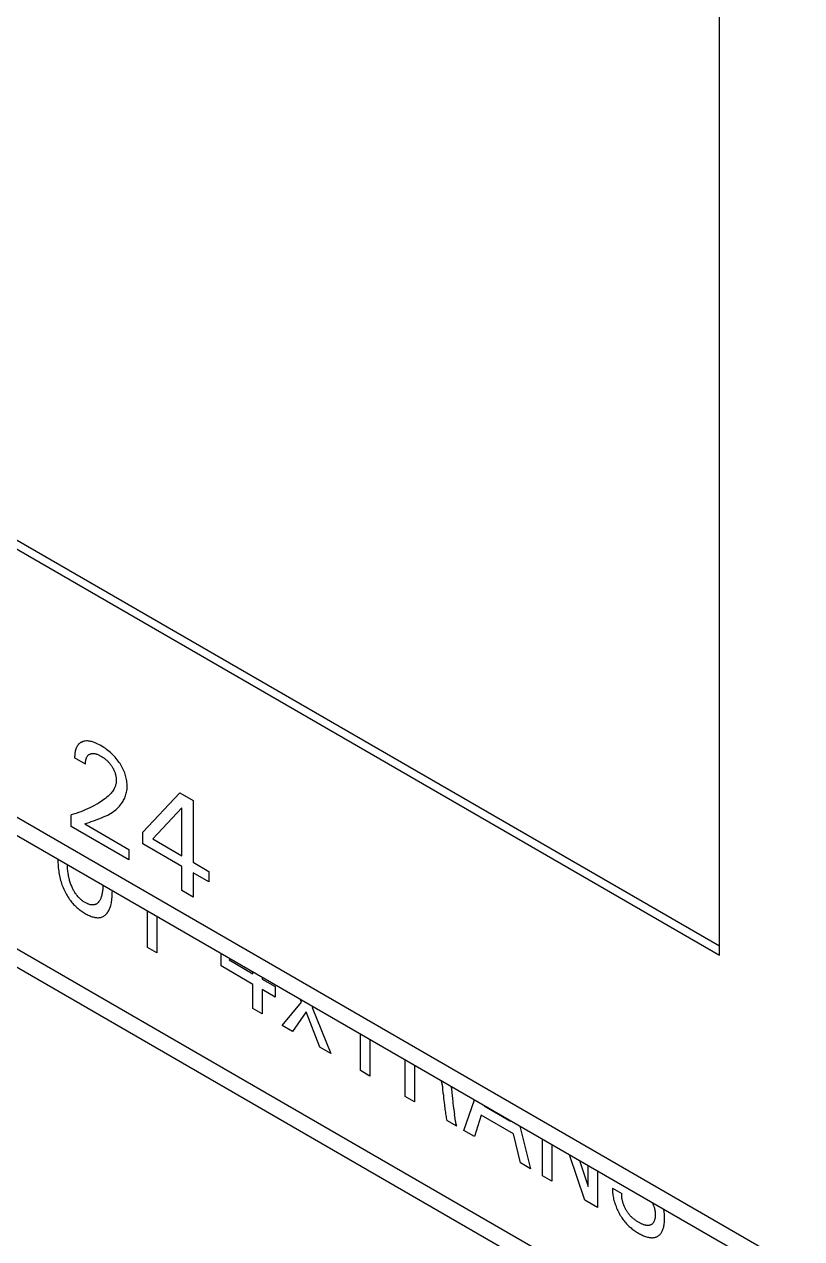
# Model space of a CAD drawing. Extents: x 0 to 420, y 0 to 297.
# Drawn here: x 179.54 to 193.99, y 131.68 to 154.25 of the extents above; entities that cross this region are included whole.
import ezdxf

# ---------------------------------------------------------------- set-up
doc = ezdxf.new("R2010")
doc.units = 0
doc.header["$LTSCALE"] = 23.1
doc.layers.add('40000_ISO', color=7, linetype='CONTINUOUS')

msp = doc.modelspace()

# ---------------------------------------------------------------- linework, layer by layer
at = {"layer": '40000_ISO', "color": 7, "linetype": 'CONTINUOUS'}
for p, q in [((192.467, 136.951), (192.467, 158.017)), ((169.133, 150.423), (192.467, 136.951)), ((192.467, 137.115), (169.274, 150.505)), ((164.855, 147.912), (213.999, 119.54)), ((165.061, 147.455), (214.206, 119.082)), ((220.009, 113.62), (170.865, 141.993)), ((171.072, 141.535), (220.216, 113.162)), ((180.51, 140.81), (180.506, 140.802)), ((180.514, 140.819), (180.51, 140.81)), ((180.518, 140.827), (180.514, 140.819)), ((180.523, 140.834), (180.518, 140.827)), ((180.527, 140.842), (180.523, 140.834)), ((180.532, 140.849), (180.527, 140.842)), ((180.538, 140.856), (180.532, 140.849)), ((180.543, 140.862), (180.538, 140.856)), ((180.549, 140.869), (180.543, 140.862)), ((180.555, 140.875), (180.549, 140.869)), ((180.561, 140.88), (180.555, 140.875)), ((180.567, 140.885), (180.561, 140.88)), ((180.573, 140.89), (180.567, 140.885)), ((180.58, 140.895), (180.573, 140.89)), ((180.587, 140.9), (180.58, 140.895)), ((180.594, 140.904), (180.587, 140.9)), ((180.601, 140.907), (180.594, 140.904)), ((180.609, 140.911), (180.601, 140.907)), ((180.616, 140.914), (180.609, 140.911)), ((180.622, 140.916), (180.616, 140.914)), ((180.628, 140.919), (180.622, 140.916)), ((180.634, 140.921), (180.628, 140.919)), ((180.653, 140.925), (180.634, 140.921)), ((180.673, 140.928), (180.653, 140.925)), ((180.693, 140.93), (180.673, 140.928)), ((180.713, 140.93), (180.693, 140.93)), ((180.732, 140.929), (180.713, 140.93)), ((180.751, 140.926), (180.732, 140.929)), ((180.77, 140.923), (180.751, 140.926)), ((180.79, 140.919), (180.77, 140.923)), ((180.809, 140.913), (180.79, 140.919)), ((180.829, 140.907), (180.809, 140.913)), ((180.856, 140.897), (180.829, 140.907)), ((180.882, 140.885), (180.856, 140.897)), ((180.909, 140.873), (180.882, 140.885)), ((180.936, 140.859), (180.909, 140.873)), ((180.963, 140.844), (180.936, 140.859)), ((180.99, 140.828), (180.963, 140.844)), ((181.016, 140.811), (180.99, 140.828)), ((181.042, 140.794), (181.016, 140.811)), ((180.476, 140.651), (180.475, 140.639)), ((180.475, 140.639), (180.475, 140.626)), ((180.475, 140.626), (180.475, 140.614)), ((180.677, 140.497), (180.475, 140.614)), ((180.477, 140.676), (180.476, 140.664)), ((180.476, 140.664), (180.476, 140.651)), ((180.478, 140.688), (180.477, 140.676)), ((180.48, 140.699), (180.478, 140.688)), ((180.481, 140.711), (180.48, 140.699)), ((180.483, 140.723), (180.481, 140.711)), ((180.485, 140.734), (180.483, 140.723)), ((180.488, 140.745), (180.485, 140.734)), ((180.491, 140.756), (180.488, 140.745)), ((180.493, 140.765), (180.491, 140.756)), ((180.496, 140.775), (180.493, 140.765)), ((180.499, 140.784), (180.496, 140.775)), ((180.503, 140.793), (180.499, 140.784)), ((180.506, 140.802), (180.503, 140.793)), ((180.683, 140.572), (180.685, 140.584)), ((180.685, 140.584), (180.688, 140.594)), ((180.688, 140.594), (180.691, 140.604)), ((180.691, 140.604), (180.694, 140.613)), ((180.694, 140.613), (180.698, 140.622)), ((180.698, 140.622), (180.702, 140.63)), ((180.702, 140.63), (180.707, 140.639)), ((180.707, 140.639), (180.712, 140.646)), ((180.712, 140.646), (180.717, 140.653)), ((180.717, 140.653), (180.722, 140.66)), ((180.722, 140.66), (180.728, 140.666)), ((180.728, 140.666), (180.735, 140.671)), ((180.735, 140.671), (180.741, 140.676)), ((180.741, 140.676), (180.748, 140.681)), ((180.748, 140.681), (180.755, 140.685)), ((180.755, 140.685), (180.763, 140.688)), ((180.763, 140.688), (180.771, 140.691)), ((180.771, 140.691), (180.779, 140.694)), ((180.779, 140.694), (180.787, 140.696)), ((180.787, 140.696), (180.796, 140.697)), ((180.796, 140.697), (180.805, 140.698)), ((180.805, 140.698), (180.814, 140.699)), ((180.814, 140.699), (180.823, 140.698)), ((180.823, 140.698), (180.833, 140.698)), ((180.833, 140.698), (180.843, 140.697)), ((180.843, 140.697), (180.852, 140.695)), ((180.852, 140.695), (180.862, 140.693)), ((180.862, 140.693), (180.873, 140.69)), ((180.873, 140.69), (180.883, 140.687)), ((180.883, 140.687), (180.894, 140.683)), ((180.894, 140.683), (180.906, 140.679)), ((180.906, 140.679), (180.917, 140.674)), ((180.917, 140.674), (180.929, 140.668)), ((180.929, 140.668), (180.94, 140.663)), ((180.94, 140.663), (180.952, 140.657)), ((180.952, 140.657), (180.963, 140.65)), ((180.963, 140.65), (180.976, 140.642)), ((180.976, 140.642), (180.99, 140.634)), ((180.99, 140.634), (181.003, 140.625)), ((181.003, 140.625), (181.016, 140.616)), ((181.016, 140.616), (181.029, 140.607)), ((181.029, 140.607), (181.042, 140.597)), ((181.068, 140.775), (181.042, 140.794)), ((181.042, 140.597), (181.052, 140.589)), ((181.052, 140.589), (181.062, 140.58)), ((181.094, 140.755), (181.068, 140.775)), ((181.118, 140.736), (181.094, 140.755)), ((181.141, 140.717), (181.118, 140.736)), ((181.163, 140.696), (181.141, 140.717)), ((181.186, 140.674), (181.163, 140.696)), ((181.208, 140.651), (181.186, 140.674)), ((181.228, 140.629), (181.208, 140.651)), ((181.248, 140.606), (181.228, 140.629)), ((181.267, 140.582), (181.248, 140.606)), ((180.677, 140.523), (180.678, 140.536)), ((180.677, 140.51), (180.677, 140.523)), ((180.677, 140.497), (180.677, 140.51)), ((180.678, 140.536), (180.679, 140.548)), ((180.679, 140.548), (180.681, 140.56)), ((180.681, 140.56), (180.683, 140.572)), ((181.062, 140.58), (181.071, 140.571)), ((181.071, 140.571), (181.081, 140.562)), ((181.081, 140.562), (181.091, 140.553)), ((181.091, 140.553), (181.1, 140.543)), ((181.1, 140.543), (181.109, 140.533)), ((181.109, 140.533), (181.119, 140.522)), ((181.119, 140.522), (181.129, 140.51)), ((181.129, 140.51), (181.139, 140.498)), ((181.139, 140.498), (181.148, 140.486)), ((181.148, 140.486), (181.157, 140.473)), ((181.157, 140.473), (181.166, 140.46)), ((181.166, 140.46), (181.174, 140.449)), ((181.174, 140.449), (181.181, 140.437)), ((181.181, 140.437), (181.188, 140.424)), ((181.188, 140.424), (181.195, 140.412)), ((181.195, 140.412), (181.201, 140.4)), ((181.201, 140.4), (181.207, 140.387)), ((181.207, 140.387), (181.213, 140.374)), ((181.213, 140.374), (181.218, 140.362)), ((181.218, 140.362), (181.223, 140.349)), ((181.286, 140.558), (181.267, 140.582)), ((181.304, 140.532), (181.286, 140.558)), ((181.319, 140.509), (181.304, 140.532)), ((181.334, 140.486), (181.319, 140.509)), ((181.348, 140.462), (181.334, 140.486)), ((181.362, 140.438), (181.348, 140.462)), ((181.374, 140.413), (181.362, 140.438)), ((181.386, 140.388), (181.374, 140.413)), ((181.397, 140.363), (181.386, 140.388)), ((181.406, 140.339), (181.397, 140.363)), ((181.223, 140.349), (181.227, 140.336)), ((181.227, 140.336), (181.231, 140.323)), ((181.231, 140.323), (181.235, 140.31)), ((181.235, 140.31), (181.238, 140.298)), ((181.238, 140.298), (181.241, 140.285)), ((181.241, 140.285), (181.243, 140.271)), ((181.245, 140.143), (181.242, 140.128)), ((181.243, 140.271), (181.246, 140.257)), ((181.248, 140.159), (181.245, 140.143)), ((181.246, 140.257), (181.247, 140.244)), ((181.247, 140.244), (181.249, 140.23)), ((181.249, 140.175), (181.248, 140.159)), ((181.249, 140.23), (181.25, 140.217)), ((181.25, 140.192), (181.249, 140.175)), ((181.25, 140.217), (181.25, 140.204)), ((181.25, 140.204), (181.25, 140.192)), ((181.415, 140.314), (181.406, 140.339)), ((181.423, 140.289), (181.415, 140.314)), ((181.429, 140.264), (181.423, 140.289)), ((181.435, 140.239), (181.429, 140.264)), ((181.441, 140.213), (181.435, 140.239)), ((181.445, 140.186), (181.441, 140.213)), ((181.448, 140.16), (181.445, 140.186)), ((181.45, 140.135), (181.448, 140.16)), ((181.452, 140.11), (181.45, 140.135)), ((181.099, 139.906), (181.074, 139.884)), ((181.113, 139.919), (181.099, 139.906)), ((181.127, 139.933), (181.113, 139.919)), ((181.141, 139.947), (181.127, 139.933)), ((181.154, 139.962), (181.141, 139.947)), ((181.167, 139.977), (181.154, 139.962)), ((181.179, 139.993), (181.167, 139.977)), ((181.191, 140.01), (181.179, 139.993)), ((181.202, 140.028), (181.191, 140.01)), ((181.212, 140.047), (181.202, 140.028)), ((181.218, 140.059), (181.212, 140.047)), ((181.224, 140.072), (181.218, 140.059)), ((181.229, 140.085), (181.224, 140.072)), ((181.234, 140.099), (181.229, 140.085)), ((181.238, 140.113), (181.234, 140.099)), ((181.242, 140.128), (181.238, 140.113)), ((181.414, 139.891), (181.422, 139.913)), ((181.422, 139.913), (181.429, 139.935)), ((181.429, 139.935), (181.436, 139.958)), ((181.436, 139.958), (181.441, 139.982)), ((181.441, 139.982), (181.445, 140.007)), ((181.445, 140.007), (181.449, 140.032)), ((181.449, 140.032), (181.451, 140.058)), ((181.451, 140.058), (181.452, 140.085)), ((181.452, 140.085), (181.452, 140.11)), ((181.746, 139.234), (182.432, 139.969)), ((182.432, 139.969), (182.678, 139.827)), ((180.756, 139.686), (180.715, 139.667)), ((180.795, 139.706), (180.756, 139.686)), ((180.834, 139.726), (180.795, 139.706)), ((180.873, 139.747), (180.834, 139.726)), ((180.91, 139.769), (180.873, 139.747)), ((180.939, 139.786), (180.91, 139.769)), ((180.967, 139.804), (180.939, 139.786)), ((180.994, 139.823), (180.967, 139.804)), ((181.021, 139.842), (180.994, 139.823)), ((181.048, 139.863), (181.021, 139.842)), ((181.074, 139.884), (181.048, 139.863)), ((181.268, 139.677), (181.289, 139.698)), ((181.289, 139.698), (181.309, 139.72)), ((181.309, 139.72), (181.328, 139.743)), ((181.328, 139.743), (181.347, 139.767)), ((181.347, 139.767), (181.364, 139.793)), ((181.364, 139.793), (181.375, 139.811)), ((181.375, 139.811), (181.386, 139.83)), ((181.386, 139.83), (181.396, 139.85)), ((181.396, 139.85), (181.406, 139.87)), ((181.406, 139.87), (181.414, 139.891)), ((182.469, 139.691), (181.928, 139.109)), ((182.469, 138.796), (182.469, 139.691)), ((182.678, 139.827), (182.678, 138.676)), ((180.456, 139.568), (180.411, 139.555)), ((180.411, 139.339), (180.411, 139.555)), ((180.501, 139.583), (180.456, 139.568)), ((180.545, 139.599), (180.501, 139.583)), ((180.589, 139.615), (180.545, 139.599)), ((180.632, 139.632), (180.589, 139.615)), ((180.674, 139.649), (180.632, 139.632)), ((180.715, 139.667), (180.674, 139.649)), ((180.824, 139.447), (180.864, 139.461)), ((180.864, 139.461), (180.905, 139.476)), ((180.905, 139.476), (180.945, 139.491)), ((180.945, 139.491), (180.985, 139.507)), ((180.985, 139.507), (181.025, 139.524)), ((181.025, 139.524), (181.064, 139.542)), ((181.064, 139.542), (181.102, 139.561)), ((181.102, 139.561), (181.127, 139.575)), ((181.127, 139.575), (181.152, 139.59)), ((181.152, 139.59), (181.177, 139.605)), ((181.177, 139.605), (181.2, 139.622)), ((181.2, 139.622), (181.224, 139.639)), ((181.224, 139.639), (181.246, 139.658)), ((181.246, 139.658), (181.268, 139.677)), ((181.484, 138.72), (180.411, 139.339)), ((180.665, 139.389), (180.704, 139.404)), ((180.665, 139.389), (181.484, 138.916)), ((180.704, 139.404), (180.743, 139.418)), ((180.743, 139.418), (180.783, 139.433)), ((180.783, 139.433), (180.824, 139.447)), ((181.746, 139.018), (181.746, 139.234)), ((182.469, 138.6), (181.746, 139.018)), ((181.928, 139.109), (182.469, 138.796)), ((181.484, 138.916), (181.484, 138.72)), ((180.164, 138.73), (180.164, 138.7)), ((180.164, 138.7), (180.165, 138.669)), ((180.165, 138.669), (180.167, 138.639)), ((180.167, 138.639), (180.169, 138.607)), ((180.169, 138.607), (180.171, 138.576)), ((180.171, 138.576), (180.175, 138.544)), ((180.34, 138.612), (180.339, 138.634)), ((180.341, 138.59), (180.34, 138.612)), ((180.343, 138.568), (180.341, 138.59)), ((180.345, 138.546), (180.343, 138.568)), ((182.469, 138.151), (182.469, 138.6)), ((182.678, 138.676), (182.972, 138.506)), ((180.175, 138.544), (180.179, 138.512)), ((180.179, 138.512), (180.183, 138.484)), ((180.183, 138.484), (180.188, 138.456)), ((180.188, 138.456), (180.193, 138.427)), ((180.193, 138.427), (180.2, 138.398)), ((180.2, 138.398), (180.207, 138.369)), ((180.207, 138.369), (180.214, 138.34)), ((180.214, 138.34), (180.223, 138.311)), ((180.347, 138.523), (180.345, 138.546)), ((180.349, 138.503), (180.347, 138.523)), ((180.352, 138.482), (180.349, 138.503)), ((180.355, 138.461), (180.352, 138.482)), ((180.359, 138.44), (180.355, 138.461)), ((180.363, 138.419), (180.359, 138.44)), ((180.367, 138.398), (180.363, 138.419)), ((180.372, 138.377), (180.367, 138.398)), ((180.377, 138.358), (180.372, 138.377)), ((180.382, 138.339), (180.377, 138.358)), ((180.388, 138.32), (180.382, 138.339)), ((182.678, 138.48), (182.678, 138.031)), ((182.972, 138.31), (182.678, 138.48)), ((182.972, 138.506), (182.972, 138.31)), ((180.223, 138.311), (180.231, 138.285)), ((180.231, 138.285), (180.24, 138.258)), ((180.24, 138.258), (180.25, 138.232)), ((180.25, 138.232), (180.261, 138.206)), ((180.261, 138.206), (180.272, 138.179)), ((180.272, 138.179), (180.284, 138.153)), ((180.284, 138.153), (180.297, 138.127)), ((180.297, 138.127), (180.309, 138.103)), ((180.309, 138.103), (180.322, 138.079)), ((180.394, 138.3), (180.388, 138.32)), ((180.4, 138.281), (180.394, 138.3)), ((180.407, 138.262), (180.4, 138.281)), ((180.415, 138.243), (180.407, 138.262)), ((180.421, 138.228), (180.415, 138.243)), ((180.427, 138.213), (180.421, 138.228)), ((180.434, 138.198), (180.427, 138.213)), ((180.441, 138.184), (180.434, 138.198)), ((180.448, 138.169), (180.441, 138.184)), ((180.456, 138.154), (180.448, 138.169)), ((180.464, 138.14), (180.456, 138.154)), ((180.472, 138.126), (180.464, 138.14)), ((180.481, 138.112), (180.472, 138.126)), ((180.491, 138.097), (180.481, 138.112)), ((180.99, 138.113), (180.986, 138.096)), ((180.992, 138.131), (180.99, 138.113)), ((180.995, 138.149), (180.992, 138.131)), ((180.997, 138.169), (180.995, 138.149)), ((180.999, 138.189), (180.997, 138.169)), ((181, 138.21), (180.999, 138.189)), ((181.002, 138.23), (181, 138.21)), ((181.002, 138.252), (181.002, 138.23)), ((181.176, 138.116), (181.177, 138.146)), ((181.176, 138.086), (181.176, 138.116)), ((182.678, 138.031), (182.469, 138.151)), ((180.322, 138.079), (180.336, 138.056)), ((180.336, 138.056), (180.35, 138.032)), ((180.35, 138.032), (180.365, 138.01)), ((180.365, 138.01), (180.381, 137.987)), ((180.381, 137.987), (180.397, 137.966)), ((180.397, 137.966), (180.411, 137.947)), ((180.411, 137.947), (180.426, 137.929)), ((180.426, 137.929), (180.442, 137.911)), ((180.442, 137.911), (180.457, 137.894)), ((180.457, 137.894), (180.473, 137.878)), ((180.473, 137.878), (180.489, 137.862)), ((180.501, 138.083), (180.491, 138.097)), ((180.511, 138.07), (180.501, 138.083)), ((180.522, 138.056), (180.511, 138.07)), ((180.533, 138.043), (180.522, 138.056)), ((180.544, 138.031), (180.533, 138.043)), ((180.555, 138.019), (180.544, 138.031)), ((180.567, 138.007), (180.555, 138.019)), ((180.578, 137.996), (180.567, 138.007)), ((180.589, 137.986), (180.578, 137.996)), ((180.601, 137.977), (180.589, 137.986)), ((180.612, 137.967), (180.601, 137.977)), ((180.624, 137.959), (180.612, 137.967)), ((180.636, 137.95), (180.624, 137.959)), ((180.648, 137.943), (180.636, 137.95)), ((180.659, 137.935), (180.648, 137.943)), ((180.671, 137.928), (180.659, 137.935)), ((180.683, 137.921), (180.671, 137.928)), ((180.695, 137.915), (180.683, 137.921)), ((180.707, 137.909), (180.695, 137.915)), ((180.719, 137.904), (180.707, 137.909)), ((180.73, 137.899), (180.719, 137.904)), ((180.742, 137.895), (180.73, 137.899)), ((180.753, 137.892), (180.742, 137.895)), ((180.765, 137.888), (180.753, 137.892)), ((180.776, 137.886), (180.765, 137.888)), ((180.788, 137.884), (180.776, 137.886)), ((180.799, 137.883), (180.788, 137.884)), ((180.81, 137.883), (180.799, 137.883)), ((180.821, 137.883), (180.81, 137.883)), ((180.832, 137.884), (180.821, 137.883)), ((180.842, 137.886), (180.832, 137.884)), ((180.852, 137.889), (180.842, 137.886)), ((180.862, 137.892), (180.852, 137.889)), ((180.87, 137.896), (180.862, 137.892)), ((180.879, 137.901), (180.87, 137.896)), ((180.887, 137.906), (180.879, 137.901)), ((180.894, 137.911), (180.887, 137.906)), ((180.902, 137.917), (180.894, 137.911)), ((180.909, 137.924), (180.902, 137.917)), ((180.916, 137.931), (180.909, 137.924)), ((180.922, 137.939), (180.916, 137.931)), ((180.928, 137.947), (180.922, 137.939)), ((180.935, 137.957), (180.928, 137.947)), ((180.942, 137.968), (180.935, 137.957)), ((180.948, 137.98), (180.942, 137.968)), ((180.954, 137.992), (180.948, 137.98)), ((180.96, 138.005), (180.954, 137.992)), ((180.965, 138.018), (180.96, 138.005)), ((180.97, 138.031), (180.965, 138.018)), ((180.975, 138.047), (180.97, 138.031)), ((180.979, 138.063), (180.975, 138.047)), ((180.983, 138.079), (180.979, 138.063)), ((180.986, 138.096), (180.983, 138.079)), ((181.141, 137.855), (181.147, 137.876)), ((181.147, 137.876), (181.153, 137.898)), ((181.153, 137.898), (181.158, 137.921)), ((181.158, 137.921), (181.162, 137.944)), ((181.162, 137.944), (181.166, 137.972)), ((181.166, 137.972), (181.169, 138)), ((181.169, 138), (181.172, 138.028)), ((181.172, 138.028), (181.174, 138.057)), ((181.174, 138.057), (181.176, 138.086)), ((180.489, 137.862), (180.505, 137.846)), ((180.505, 137.846), (180.522, 137.832)), ((180.522, 137.832), (180.54, 137.816)), ((180.54, 137.816), (180.558, 137.801)), ((180.558, 137.801), (180.577, 137.787)), ((180.577, 137.787), (180.595, 137.773)), ((180.595, 137.773), (180.614, 137.76)), ((180.614, 137.76), (180.633, 137.748)), ((180.633, 137.748), (180.652, 137.736)), ((180.652, 137.736), (180.67, 137.725)), ((180.67, 137.725), (180.689, 137.714)), ((180.689, 137.714), (180.708, 137.704)), ((180.708, 137.704), (180.727, 137.695)), ((180.727, 137.695), (180.745, 137.686)), ((180.745, 137.686), (180.764, 137.679)), ((180.764, 137.679), (180.783, 137.671)), ((180.783, 137.671), (180.801, 137.665)), ((180.801, 137.665), (180.819, 137.66)), ((180.819, 137.66), (180.836, 137.656)), ((180.836, 137.656), (180.852, 137.652)), ((180.852, 137.652), (180.868, 137.65)), ((180.868, 137.65), (180.884, 137.648)), ((180.929, 137.648), (180.944, 137.65)), ((180.944, 137.65), (180.96, 137.653)), ((180.96, 137.653), (180.975, 137.658)), ((180.975, 137.658), (180.99, 137.663)), ((180.99, 137.663), (181.005, 137.67)), ((181.005, 137.67), (181.018, 137.677)), ((181.018, 137.677), (181.032, 137.686)), ((181.032, 137.686), (181.044, 137.696)), ((181.044, 137.696), (181.057, 137.707)), ((181.057, 137.707), (181.069, 137.719)), ((181.069, 137.719), (181.08, 137.733)), ((181.08, 137.733), (181.09, 137.747)), ((181.09, 137.747), (181.1, 137.762)), ((181.1, 137.762), (181.109, 137.778)), ((181.109, 137.778), (181.118, 137.795)), ((181.118, 137.795), (181.126, 137.814)), ((181.126, 137.814), (181.134, 137.834)), ((181.134, 137.834), (181.141, 137.855)), ((181.829, 137.091), (181.829, 137.774)), ((182.004, 137.673), (182.004, 136.991)), ((180.884, 137.648), (180.899, 137.647)), ((180.899, 137.647), (180.914, 137.647)), ((180.914, 137.647), (180.929, 137.648)), ((182.004, 136.991), (181.829, 137.091)), ((183.198, 136.967), (183.206, 136.979)), ((183.198, 136.751), (183.198, 136.967)), ((183.791, 136.408), (183.198, 136.751)), ((183.366, 136.887), (183.347, 136.861)), ((183.347, 136.861), (183.791, 136.604)), ((183.791, 136.604), (183.791, 136.641)), ((183.962, 136.543), (183.962, 136.506)), ((183.791, 135.959), (183.791, 136.408)), ((183.962, 136.506), (184.203, 136.366)), ((183.962, 136.31), (183.962, 135.86)), ((184.203, 136.17), (183.962, 136.31)), ((184.203, 136.366), (184.203, 136.17)), ((184.334, 135.646), (184.692, 136.079)), ((184.692, 136.079), (184.669, 136.135)), ((183.962, 135.86), (183.791, 135.959)), ((184.778, 135.896), (184.525, 135.535)), ((185.033, 135.242), (184.778, 135.896)), ((184.909, 135.996), (184.892, 135.975)), ((184.892, 135.975), (185.24, 135.122)), ((184.525, 135.535), (184.334, 135.646)), ((185.79, 134.805), (185.79, 135.487)), ((185.24, 135.122), (185.033, 135.242)), ((185.965, 135.387), (185.965, 134.704)), ((186.622, 134.325), (186.622, 135.007)), ((185.965, 134.704), (185.79, 134.805)), ((186.796, 134.906), (186.796, 134.224)), ((187.286, 134.623), (187.288, 134.617)), ((187.288, 134.617), (187.29, 134.611)), ((187.29, 134.611), (187.292, 134.605)), ((187.292, 134.605), (187.294, 134.599)), ((187.294, 134.599), (187.296, 134.593)), ((187.296, 134.593), (187.297, 134.587)), ((187.297, 134.587), (187.299, 134.58)), ((187.299, 134.58), (187.3, 134.574)), ((187.3, 134.574), (187.302, 134.568)), ((187.302, 134.568), (187.303, 134.562)), ((187.303, 134.562), (187.304, 134.556)), ((187.304, 134.556), (187.306, 134.548)), ((187.306, 134.548), (187.308, 134.54)), ((187.308, 134.54), (187.309, 134.533)), ((187.309, 134.533), (187.31, 134.525)), ((187.31, 134.525), (187.312, 134.517)), ((187.312, 134.517), (187.313, 134.51)), ((187.313, 134.51), (187.314, 134.502)), ((187.314, 134.502), (187.315, 134.494)), ((187.315, 134.494), (187.316, 134.487)), ((187.481, 134.497), (187.479, 134.512)), ((187.484, 134.483), (187.481, 134.497)), ((186.796, 134.224), (186.622, 134.325)), ((187.316, 134.487), (187.317, 134.479)), ((187.317, 134.479), (187.318, 134.471)), ((187.318, 134.471), (187.319, 134.464)), ((187.328, 134.377), (187.319, 134.464)), ((187.328, 134.377), (187.332, 134.335)), ((187.332, 134.335), (187.336, 134.294)), ((187.336, 134.294), (187.341, 134.253)), ((187.486, 134.468), (187.484, 134.483)), ((187.488, 134.453), (187.486, 134.468)), ((187.49, 134.438), (187.488, 134.453)), ((187.492, 134.423), (187.49, 134.438)), ((187.494, 134.409), (187.492, 134.423)), ((187.495, 134.394), (187.494, 134.409)), ((187.497, 134.38), (187.495, 134.394)), ((187.5, 134.353), (187.497, 134.38)), ((187.508, 134.272), (187.5, 134.353)), ((187.511, 134.24), (187.508, 134.272)), ((187.341, 134.253), (187.346, 134.212)), ((187.346, 134.212), (187.351, 134.17)), ((187.351, 134.17), (187.354, 134.143)), ((187.354, 134.143), (187.357, 134.116)), ((187.357, 134.116), (187.361, 134.088)), ((187.361, 134.088), (187.365, 134.06)), ((187.365, 134.06), (187.369, 134.033)), ((187.514, 134.207), (187.511, 134.24)), ((187.521, 134.145), (187.514, 134.207)), ((187.524, 134.116), (187.521, 134.145)), ((187.528, 134.087), (187.524, 134.116)), ((187.528, 134.087), (187.539, 133.987)), ((187.714, 133.694), (187.913, 134.262)), ((188.09, 134.149), (188.579, 133.867)), ((187.369, 134.033), (187.373, 134.005)), ((187.373, 134.005), (187.377, 133.98)), ((187.377, 133.98), (187.381, 133.955)), ((187.381, 133.955), (187.385, 133.93)), ((187.385, 133.93), (187.39, 133.905)), ((187.39, 133.905), (187.395, 133.88)), ((187.58, 133.773), (187.395, 133.88)), ((187.541, 133.971), (187.539, 133.987)), ((187.543, 133.956), (187.541, 133.971)), ((187.546, 133.941), (187.543, 133.956)), ((187.548, 133.925), (187.546, 133.941)), ((187.55, 133.91), (187.548, 133.925)), ((187.552, 133.9), (187.55, 133.91)), ((187.553, 133.891), (187.552, 133.9)), ((187.555, 133.881), (187.553, 133.891)), ((187.557, 133.872), (187.555, 133.881)), ((187.559, 133.862), (187.557, 133.872)), ((187.56, 133.852), (187.559, 133.862)), ((187.562, 133.843), (187.56, 133.852)), ((187.565, 133.833), (187.562, 133.843)), ((187.566, 133.825), (187.565, 133.833)), ((187.568, 133.816), (187.566, 133.825)), ((187.571, 133.807), (187.568, 133.816)), ((188.034, 133.978), (187.907, 133.582)), ((188.634, 133.631), (188.034, 133.978)), ((187.573, 133.799), (187.571, 133.807)), ((187.575, 133.79), (187.573, 133.799)), ((187.578, 133.781), (187.575, 133.79)), ((187.58, 133.773), (187.578, 133.781)), ((187.907, 133.582), (187.714, 133.694)), ((188.763, 133.089), (188.634, 133.631)), ((188.754, 133.776), (188.952, 132.979)), ((189.172, 132.852), (189.172, 133.535)), ((189.346, 133.435), (189.346, 132.752)), ((189.961, 132.397), (189.679, 133.242)), ((189.86, 133.138), (190.022, 132.652)), ((188.952, 132.979), (188.763, 133.089)), ((190.022, 132.652), (190.022, 133.044)), ((190.196, 132.944), (190.196, 132.261)), ((189.346, 132.752), (189.172, 132.852)), ((190.474, 132.621), (190.474, 132.601)), ((190.474, 132.621), (190.649, 132.52)), ((190.474, 132.601), (190.474, 132.58)), ((190.474, 132.58), (190.475, 132.558)), ((190.475, 132.558), (190.477, 132.536)), ((190.477, 132.536), (190.48, 132.513)), ((190.48, 132.513), (190.483, 132.49)), ((190.483, 132.49), (190.487, 132.466)), ((190.487, 132.466), (190.492, 132.442)), ((190.648, 132.503), (190.649, 132.512)), ((190.648, 132.495), (190.648, 132.503)), ((190.648, 132.486), (190.648, 132.495)), ((190.648, 132.477), (190.648, 132.486)), ((190.648, 132.468), (190.648, 132.477)), ((190.649, 132.459), (190.648, 132.468)), ((190.649, 132.512), (190.649, 132.52)), ((190.65, 132.45), (190.649, 132.459)), ((190.196, 132.261), (189.961, 132.397)), ((190.492, 132.442), (190.497, 132.418)), ((190.497, 132.418), (190.503, 132.394)), ((190.503, 132.394), (190.51, 132.37)), ((190.51, 132.37), (190.518, 132.345)), ((190.518, 132.345), (190.526, 132.321)), ((190.526, 132.321), (190.535, 132.296)), ((190.535, 132.296), (190.544, 132.272)), ((190.544, 132.272), (190.553, 132.249)), ((190.553, 132.249), (190.563, 132.226)), ((190.651, 132.44), (190.65, 132.45)), ((190.652, 132.431), (190.651, 132.44)), ((190.654, 132.421), (190.652, 132.431)), ((190.656, 132.412), (190.654, 132.421)), ((190.657, 132.402), (190.656, 132.412)), ((190.66, 132.392), (190.657, 132.402)), ((190.662, 132.382), (190.66, 132.392)), ((190.665, 132.372), (190.662, 132.382)), ((190.667, 132.362), (190.665, 132.372)), ((190.67, 132.352), (190.667, 132.362)), ((190.673, 132.342), (190.67, 132.352)), ((190.677, 132.332), (190.673, 132.342)), ((190.68, 132.322), (190.677, 132.332)), ((190.684, 132.312), (190.68, 132.322)), ((190.688, 132.302), (190.684, 132.312)), ((190.692, 132.292), (190.688, 132.302)), ((190.696, 132.282), (190.692, 132.292)), ((190.701, 132.272), (190.696, 132.282)), ((190.705, 132.262), (190.701, 132.272)), ((190.71, 132.252), (190.705, 132.262)), ((190.715, 132.242), (190.71, 132.252)), ((190.72, 132.232), (190.715, 132.242)), ((191.206, 132.361), (191.212, 132.35)), ((191.212, 132.35), (191.218, 132.34)), ((191.218, 132.34), (191.224, 132.329)), ((191.224, 132.329), (191.229, 132.318)), ((191.229, 132.318), (191.234, 132.308)), ((191.234, 132.308), (191.239, 132.297)), ((191.239, 132.297), (191.243, 132.286)), ((191.243, 132.286), (191.247, 132.276)), ((191.247, 132.276), (191.251, 132.265)), ((191.251, 132.265), (191.254, 132.254)), ((191.254, 132.254), (191.257, 132.244)), ((191.257, 132.244), (191.259, 132.233)), ((190.563, 132.226), (190.574, 132.203)), ((190.574, 132.203), (190.585, 132.18)), ((190.585, 132.18), (190.597, 132.158)), ((190.597, 132.158), (190.609, 132.135)), ((190.609, 132.135), (190.621, 132.114)), ((190.621, 132.114), (190.634, 132.092)), ((190.634, 132.092), (190.648, 132.071)), ((190.648, 132.071), (190.662, 132.051)), ((190.662, 132.051), (190.676, 132.031)), ((190.676, 132.031), (190.691, 132.012)), ((190.691, 132.012), (190.706, 131.993)), ((190.725, 132.222), (190.72, 132.232)), ((190.73, 132.213), (190.725, 132.222)), ((190.736, 132.203), (190.73, 132.213)), ((190.741, 132.194), (190.736, 132.203)), ((190.747, 132.185), (190.741, 132.194)), ((190.753, 132.176), (190.747, 132.185)), ((190.759, 132.167), (190.753, 132.176)), ((190.765, 132.158), (190.759, 132.167)), ((190.772, 132.149), (190.765, 132.158)), ((190.778, 132.141), (190.772, 132.149)), ((190.785, 132.133), (190.778, 132.141)), ((190.791, 132.125), (190.785, 132.133)), ((190.798, 132.117), (190.791, 132.125)), ((190.805, 132.109), (190.798, 132.117)), ((190.812, 132.102), (190.805, 132.109)), ((190.819, 132.094), (190.812, 132.102)), ((190.826, 132.087), (190.819, 132.094)), ((190.833, 132.081), (190.826, 132.087)), ((190.844, 132.071), (190.833, 132.081)), ((190.855, 132.061), (190.844, 132.071)), ((190.866, 132.052), (190.855, 132.061)), ((190.878, 132.043), (190.866, 132.052)), ((190.889, 132.034), (190.878, 132.043)), ((190.901, 132.026), (190.889, 132.034)), ((190.912, 132.018), (190.901, 132.026)), ((190.924, 132.01), (190.912, 132.018)), ((190.936, 132.003), (190.924, 132.01)), ((191.253, 132.015), (191.249, 132.006)), ((191.256, 132.025), (191.253, 132.015)), ((191.259, 132.034), (191.256, 132.025)), ((191.259, 132.233), (191.262, 132.223)), ((191.262, 132.045), (191.259, 132.034)), ((191.262, 132.223), (191.263, 132.212)), ((191.264, 132.055), (191.262, 132.045)), ((191.263, 132.212), (191.265, 132.202)), ((191.266, 132.066), (191.264, 132.055)), ((191.265, 132.202), (191.266, 132.191)), ((191.266, 132.191), (191.268, 132.181)), ((191.267, 132.078), (191.266, 132.066)), ((191.268, 132.089), (191.267, 132.078)), ((191.268, 132.181), (191.268, 132.171)), ((191.268, 132.171), (191.269, 132.161)), ((191.269, 132.101), (191.268, 132.089)), ((191.269, 132.161), (191.27, 132.151)), ((191.27, 132.113), (191.269, 132.101)), ((191.27, 132.151), (191.27, 132.138)), ((191.27, 132.138), (191.27, 132.125)), ((191.27, 132.125), (191.27, 132.113)), ((191.429, 132.226), (191.428, 132.233)), ((191.431, 132.219), (191.429, 132.226)), ((191.432, 132.212), (191.431, 132.219)), ((191.433, 132.205), (191.432, 132.212)), ((191.434, 132.196), (191.433, 132.205)), ((191.436, 132.188), (191.434, 132.196)), ((191.437, 132.179), (191.436, 132.188)), ((191.438, 132.17), (191.437, 132.179)), ((191.439, 132.162), (191.438, 132.17)), ((191.44, 132.153), (191.439, 132.162)), ((191.441, 132.145), (191.44, 132.153)), ((191.441, 132.136), (191.441, 132.145)), ((191.442, 132.128), (191.441, 132.136)), ((191.442, 132.12), (191.442, 132.128)), ((191.443, 132.111), (191.442, 132.12)), ((191.442, 132.002), (191.443, 132.023)), ((191.443, 132.103), (191.443, 132.111)), ((191.444, 132.095), (191.443, 132.103)), ((191.443, 132.023), (191.444, 132.045)), ((191.444, 132.086), (191.444, 132.095)), ((191.444, 132.078), (191.444, 132.086)), ((191.444, 132.07), (191.444, 132.078)), ((191.444, 132.062), (191.444, 132.07)), ((191.444, 132.053), (191.444, 132.062)), ((191.444, 132.045), (191.444, 132.053)), ((190.706, 131.993), (190.721, 131.975)), ((190.721, 131.975), (190.737, 131.958)), ((190.737, 131.958), (190.753, 131.941)), ((190.753, 131.941), (190.769, 131.925)), ((190.769, 131.925), (190.786, 131.91)), ((190.786, 131.91), (190.803, 131.895)), ((190.803, 131.895), (190.82, 131.881)), ((190.82, 131.881), (190.837, 131.867)), ((190.837, 131.867), (190.854, 131.854)), ((190.854, 131.854), (190.872, 131.841)), ((190.872, 131.841), (190.889, 131.829)), ((190.889, 131.829), (190.907, 131.817)), ((190.907, 131.817), (190.924, 131.806)), ((190.924, 131.806), (190.942, 131.795)), ((190.948, 131.995), (190.936, 132.003)), ((190.942, 131.795), (190.959, 131.785)), ((190.959, 131.988), (190.948, 131.995)), ((190.97, 131.982), (190.959, 131.988)), ((190.959, 131.785), (190.979, 131.774)), ((190.981, 131.976), (190.97, 131.982)), ((190.991, 131.971), (190.981, 131.976)), ((191.002, 131.965), (190.991, 131.971)), ((191.012, 131.96), (191.002, 131.965)), ((191.023, 131.955), (191.012, 131.96)), ((191.033, 131.95), (191.023, 131.955)), ((191.043, 131.946), (191.033, 131.95)), ((191.054, 131.942), (191.043, 131.946)), ((191.064, 131.939), (191.054, 131.942)), ((191.074, 131.936), (191.064, 131.939)), ((191.084, 131.933), (191.074, 131.936)), ((191.094, 131.931), (191.084, 131.933)), ((191.103, 131.929), (191.094, 131.931)), ((191.113, 131.928), (191.103, 131.929)), ((191.122, 131.927), (191.113, 131.928)), ((191.132, 131.927), (191.122, 131.927)), ((191.141, 131.927), (191.132, 131.927)), ((191.15, 131.928), (191.141, 131.927)), ((191.158, 131.93), (191.15, 131.928)), ((191.167, 131.932), (191.158, 131.93)), ((191.175, 131.934), (191.167, 131.932)), ((191.183, 131.937), (191.175, 131.934)), ((191.19, 131.941), (191.183, 131.937)), ((191.198, 131.945), (191.19, 131.941)), ((191.205, 131.95), (191.198, 131.945)), ((191.212, 131.955), (191.205, 131.95)), ((191.218, 131.961), (191.212, 131.955)), ((191.224, 131.967), (191.218, 131.961)), ((191.23, 131.974), (191.224, 131.967)), ((191.235, 131.981), (191.23, 131.974)), ((191.24, 131.989), (191.235, 131.981)), ((191.245, 131.997), (191.24, 131.989)), ((191.249, 132.006), (191.245, 131.997)), ((191.37, 131.774), (191.379, 131.786)), ((191.379, 131.786), (191.387, 131.798)), ((191.387, 131.798), (191.395, 131.812)), ((191.395, 131.812), (191.402, 131.825)), ((191.402, 131.825), (191.408, 131.84)), ((191.408, 131.84), (191.414, 131.855)), ((191.414, 131.855), (191.419, 131.871)), ((191.419, 131.871), (191.424, 131.887)), ((191.424, 131.887), (191.428, 131.903)), ((191.428, 131.903), (191.432, 131.922)), ((191.432, 131.922), (191.435, 131.942)), ((191.435, 131.942), (191.438, 131.961)), ((191.438, 131.961), (191.44, 131.982)), ((191.44, 131.982), (191.442, 132.002)), ((190.979, 131.774), (190.998, 131.764)), ((190.998, 131.764), (191.016, 131.754)), ((191.016, 131.754), (191.035, 131.745)), ((191.035, 131.745), (191.054, 131.737)), ((191.054, 131.737), (191.073, 131.73)), ((191.073, 131.73), (191.091, 131.723)), ((191.091, 131.723), (191.108, 131.718)), ((191.108, 131.718), (191.124, 131.713)), ((191.124, 131.713), (191.141, 131.709)), ((191.141, 131.709), (191.157, 131.706)), ((191.157, 131.706), (191.173, 131.703)), ((191.173, 131.703), (191.189, 131.702)), ((191.189, 131.702), (191.204, 131.701)), ((191.204, 131.701), (191.219, 131.701)), ((191.219, 131.701), (191.233, 131.702)), ((191.233, 131.702), (191.247, 131.704)), ((191.247, 131.704), (191.26, 131.706)), ((191.26, 131.706), (191.273, 131.71)), ((191.273, 131.71), (191.286, 131.714)), ((191.286, 131.714), (191.298, 131.719)), ((191.298, 131.719), (191.312, 131.725)), ((191.312, 131.725), (191.325, 131.733)), ((191.325, 131.733), (191.337, 131.742)), ((191.337, 131.742), (191.349, 131.751)), ((191.349, 131.751), (191.36, 131.762)), ((191.36, 131.762), (191.37, 131.774))]:
    msp.add_line(p, q, dxfattribs=at)

doc.saveas('drawing.dxf')
